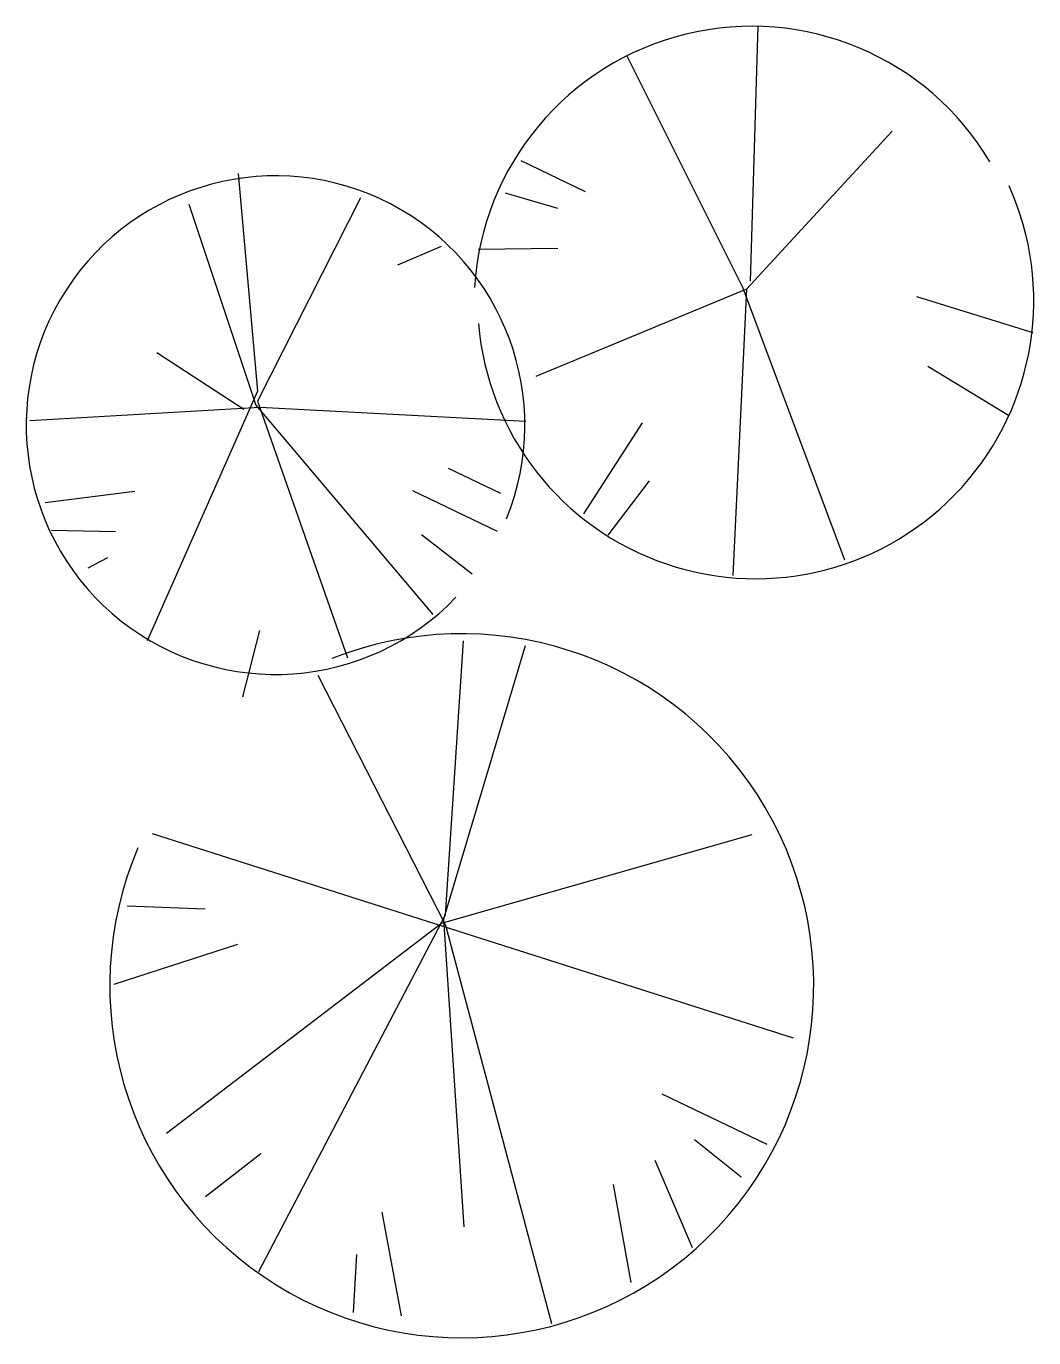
# Model space of a CAD drawing. Extents: x 84255 to 84872, y -1053 to -250.
import ezdxf

# ---------------------------------------------------------------- set-up
doc = ezdxf.new("R2010")
doc.units = 0
doc.header["$MEASUREMENT"] = 0
doc.layers.add('2D', color=7, linetype='CONTINUOUS')

msp = doc.modelspace()

# ---------------------------------------------------------------- linework, layer by layer
at = {"layer": '2D', "color": 0}
for points in [[(84698.72, -406.04), (84703.49, -249.97)], [(84622.94, -268.1), (84693.88, -409.79), (84756.38, -576.64)], [(84785.53, -314.12), (84696.35, -410.98), (84687.94, -586.23)], [(84558.01, -332.21), (84597.48, -351.22)], [(84385.03, -340.1), (84396.82, -473.41), (84329.29, -626.28)], [(84548.5, -351.95), (84580.48, -361.27)], [(84354.7, -358.92), (84395.72, -482), (84504.18, -610.2)], [(84459.96, -354.9), (84396.91, -479.53), (84451.92, -636.7)], [(84509.39, -384.78), (84482.62, -396.2)], [(84531.87, -386.49), (84580.85, -385.75)], [(84696.35, -410.98), (84567.32, -464.34)], [(84871.88, -437.75), (84800.51, -415.55)], [(84388.41, -484.56), (84335.23, -449.84)], [(84856.71, -488.19), (84807.28, -458.31)], [(84257.47, -491.41), (84398.19, -483.19), (84561.2, -491.78)], [(84596.75, -548.4), (84632.66, -492.76)], [(84545.94, -536.1), (84513.87, -520.65)], [(84611.64, -561.65), (84636.86, -528.21)], [(84266.79, -541.48), (84321.8, -534.54)], [(84543.84, -559.4), (84492.03, -534.45)], [(84270.72, -558.57), (84309.92, -559.21)], [(84528.31, -585.35), (84497.33, -561.32)], [(84293.11, -581.51), (84305.26, -575.2)], [(84387.77, -660.52), (84398.19, -619.95)], [(84522.79, -626.25), (84511.83, -794.2), (84397.51, -1012.68)], [(84560.8, -629.36), (84510.64, -796.67), (84523.24, -985.08)], [(84433.7, -647.18), (84511.92, -800.32), (84576.79, -1044.29)], [(84332.27, -744.22), (84724.82, -869.4)], [(84341.14, -927.79), (84509.45, -799.13), (84699.69, -744.86)], [(84317.01, -788.53), (84364.8, -790.27)], [(84309.16, -836.41), (84384.72, -812.02)], [(84644.5, -903.67), (84708.65, -934.55)], [(84664.51, -931.54), (84693.02, -954.38)], [(84398.88, -940.4), (84364.98, -966.62)], [(84640.21, -944.15), (84663.05, -997.69)], [(84614.71, -959.22), (84625.4, -1019.08)], [(84472.9, -976.04), (84484.87, -1039.54)], [(84457.36, -1001.99), (84455.44, -1037.53)]]:
    msp.add_lwpolyline(points, dxfattribs=at)
for centre, radius, start, end in [((84699.39, -419.82), 169.89, 30.77023, 176.65492), ((84407.87, -494.21), 152.65, 337.95754, 316.37129), ((84701.9, -417.93), 170.29, 184.72144, 24.34579), ((84521.91, -837.45), 215.54, 156.9547, 111.65793)]:
    msp.add_arc(centre, radius, start, end, dxfattribs=at)

doc.saveas('drawing.dxf')
